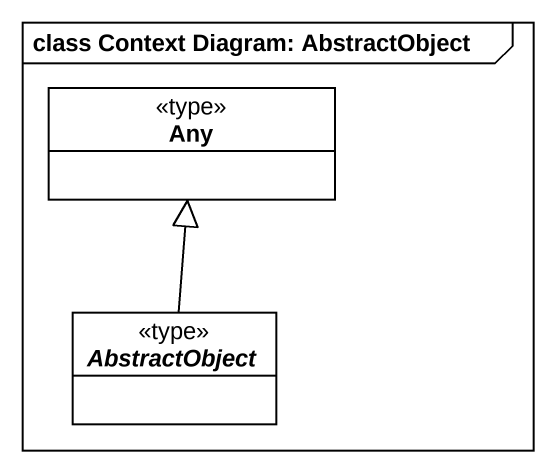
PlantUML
@startuml
mainframe class Context Diagram: AbstractObject
hide circle
hide empty members
class Any <<type>>
abstract class AbstractObject <<type>>
AbstractObject -up-|> Any
@enduml
